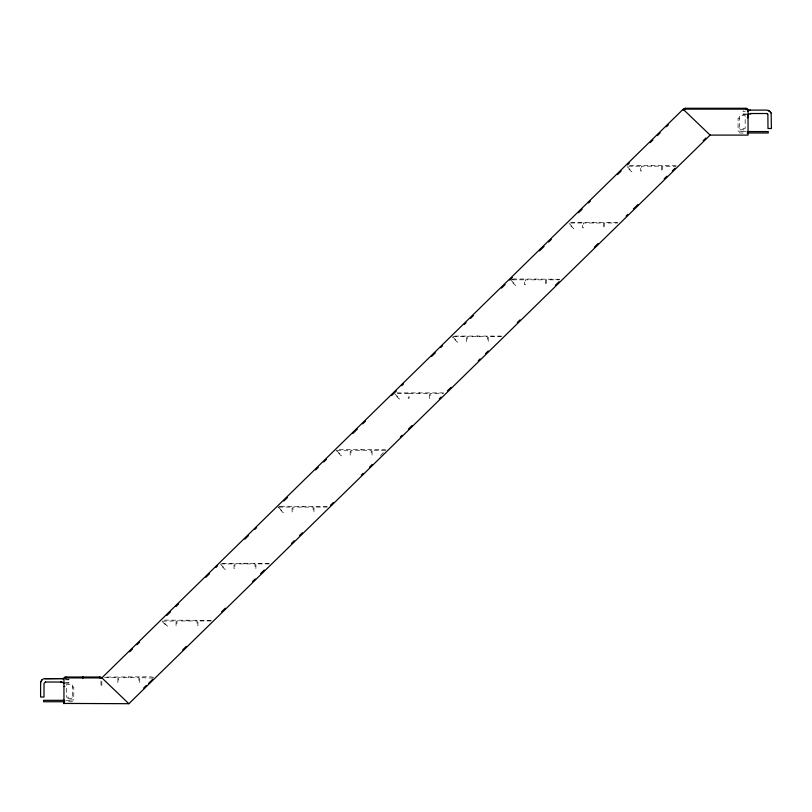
<?xml version="1.0" encoding="UTF-8"?>
<svg xmlns="http://www.w3.org/2000/svg" width="812" height="812" viewBox="0 0 812 812"><rect width="100%" height="100%" fill="white"/><g stroke="black" fill="none" stroke-linecap="round" stroke-linejoin="round"><path stroke-width="0.61" stroke-dasharray="4.06 3.04" d="M153.133 678.142L139.725 677.655L139.725 682.486L138.882 682.486L138.882 677.655L118.704 677.655L118.704 682.486L117.852 682.486L117.852 677.655L104.636 677.655M385.467 450.761L372.058 450.274L372.058 455.106L371.206 455.106L371.206 450.274L351.038 450.274L351.038 455.106L350.185 455.106L350.185 450.274L336.97 450.274M397.048 392.886L443.352 392.886M153.549 677.35L150.667 676.802L104.646 677.086M211.14 620.398L165.12 620.114L162.227 620.652M269.107 563.345L220.813 563.345M327.195 506.526L281.165 506.241M385.883 449.97L383 449.422L336.98 449.706M501.43 336.077L453.137 336.077M559.509 279.257L513.488 278.973M617.587 222.437L569.293 222.437M676.284 165.881L673.402 165.333L627.382 165.618M380.564 455.502L384.655 451.553M743.071 111.315L745.314 111.315M743.071 113.984L746.624 113.984M746.563 114.685L743.071 114.685L743.071 110.625M739.499 118.166L738.078 118.166L738.078 131.168L743.863 131.168L743.863 129.747L739.499 129.747L739.499 115.629L745.172 115.629L745.172 128.418L739.499 128.418M745.913 131.564L739.702 131.564L739.702 132.985L745.913 132.985M628.569 166.186L640.587 166.186L640.587 171.017L641.439 171.017L641.439 166.186L661.607 166.186L661.607 171.017L662.46 171.017L662.46 166.186L675.939 166.369M570.491 223.006L582.508 223.006L582.508 227.837L583.361 227.837L583.361 223.006L603.529 223.006L603.529 227.837L604.382 227.837L604.382 223.006L617.597 223.006M511.215 279.257L513.204 279.257M512.413 279.825L524.43 279.825L524.43 284.657L525.283 284.657L525.283 279.825L545.451 279.825L545.451 284.657L546.303 284.657L546.303 279.825L559.519 279.825M453.137 336.645L466.342 336.645L466.342 341.466L467.194 341.466L467.194 336.645L487.373 336.645L487.373 341.466L488.225 341.466L488.225 336.645L501.44 336.645M397.454 393.455L408.263 393.455L408.263 398.286L409.116 398.286L409.116 393.455L429.294 393.455L429.294 398.286L430.137 398.286L430.137 393.455L443.616 393.637M278.892 506.526L280.881 506.526M278.892 507.094L292.107 507.094L292.107 511.925L292.959 511.925L292.959 507.094L313.127 507.094L313.127 511.925L313.98 511.925L313.98 507.094L327.195 507.094M220.813 563.914L234.029 563.914L234.029 568.735L234.881 568.735L234.881 563.914L255.049 563.914L255.049 568.735L255.902 568.735L255.902 563.914L269.117 563.914M211.15 620.967L197.935 620.967L197.935 625.788L197.083 625.788L197.083 620.967L176.904 620.967L176.904 625.788L176.052 625.788L176.052 620.967L162.583 621.15L167.546 626.184L167.15 626.59L161.994 621.261M65.478 679.136L68.929 679.136L68.929 683.196L65.437 683.196M65.559 679.827L68.929 679.827M65.376 682.496L68.929 682.496M72.369 686.932L73.79 686.932L73.79 699.934L67.995 699.934L67.995 698.513L72.369 698.513L72.369 684.394L66.685 684.394L66.685 697.183L72.369 697.183M65.955 700.33L72.166 700.33L72.166 701.751L65.955 701.751M627.179 166.673L632.081 171.413L631.685 171.819L626.783 167.089M569.1 223.493L574.003 228.223L573.607 228.639L568.704 223.909M511.022 280.313L515.924 285.042L515.529 285.448L510.626 280.719M452.944 337.132L457.836 341.862L457.44 342.268L452.284 336.939M394.855 393.952L399.758 398.682L399.362 399.088L394.459 394.358M336.777 450.761L341.679 455.502L341.284 455.908L336.127 450.579M278.699 507.581L283.601 512.311L283.205 512.727L278.049 507.388M220.62 564.401L225.523 569.131L225.127 569.537L220.225 564.807M651.528 165.333L651.528 166.186M593.44 222.153L593.44 223.006M535.362 278.973L535.362 279.825M477.283 335.792L477.283 336.645M419.205 392.602L419.205 393.455M361.127 449.422L361.127 450.274M303.049 506.241L303.049 507.094M244.96 563.061L244.96 563.914M186.993 620.114L186.993 620.967M128.793 676.802L128.793 677.655M101.835 681.654L101.835 686.434L100.982 686.434L100.982 678.548"/><path stroke-width="1.22" d="M748.055 109.529L748.055 135.096L710.124 135.096L128.885 703.699L63.935 703.436M63.945 678.152L63.945 703.72M99.714 677.918L99.724 677.015M128.854 703.72L101.876 677.868L683.146 109.244L709.932 134.914M40.6 683.166L41.95 679.806L43.686 678.791L61.702 678.578L63.174 679.136M63.935 678.071L65.001 677.015L100.779 677.015L101.835 678.071M64.787 678.548L65.427 677.908L100.353 677.908L100.982 678.548M683.186 110.026L683.653 108.808L685.308 108.28L745.964 108.28L747.598 108.778L748.096 109.985M40.864 681.532L41.95 679.857M129.676 651.823L132.397 649.164M136.934 644.728L139.654 642.069M166.856 615.455L170.479 611.903M175.92 606.584L178.64 603.925M205.842 577.312L209.476 573.759M215.819 567.558L217.636 565.781M244.838 539.168L248.462 535.626M254.816 529.414L256.622 527.638M283.835 501.024L287.458 497.482M315.574 469.986L318.294 467.316M323.734 461.998L326.454 459.338M352.743 433.608L357.28 429.172M362.72 423.854L365.441 421.195M391.739 395.474L396.276 391.039M401.717 385.71L403.523 383.934M431.639 356.438L435.262 352.895M440.703 347.566L442.52 345.8M464.281 324.506L466.098 322.729M470.625 318.294L473.355 315.635M501.461 288.138L505.084 284.586M509.621 280.15L512.342 277.491M539.544 250.878L544.081 246.452M548.618 242.017L551.338 239.347M578.54 212.744L582.163 209.191M588.517 202.98L590.324 201.203M617.526 174.6L621.16 171.048M627.503 164.836L629.32 163.07M650.179 142.668L652.899 139.999M657.426 135.563L660.146 132.904M666.5 126.692L668.306 124.926M143.673 688.028L146.404 685.369M182.67 649.884L186.293 646.332M221.666 611.74L225.289 608.188M252.491 581.585L255.212 578.926M260.652 573.597L264.286 570.054M291.488 543.441L294.208 540.782M299.648 535.453L302.368 532.794M330.474 505.297L333.194 502.638M361.31 475.142L363.126 473.366M369.47 467.154L372.19 464.494M400.296 436.998L402.113 435.222M408.466 429.01L412.09 425.468M439.292 398.854L441.109 397.078M447.453 390.866L451.076 387.324M478.288 360.711L480.095 358.934M485.535 353.616L488.256 350.957M517.274 322.567L519.995 319.908M555.357 285.306L558.991 281.764M594.354 247.173L597.977 243.62M626.093 216.124L627.909 214.348M633.35 209.029L637.877 204.594M664.175 178.863L666.896 176.204M672.336 170.885L675.056 168.226M703.172 140.72L705.892 138.06M148.637 683.288L152.717 679.339M750.298 110.067L748.826 110.625M750.349 113.984L751.222 113.477M684.059 109.762L685.308 109.133L745.964 109.133L747.243 109.985M45.462 681.989L44.01 683.44L44.01 697.021L40.6 697.021L40.6 683.146M766.538 113.518L750.613 113.518L747.73 114.685M747.243 117.659L748.096 117.659L748.096 114.37M747.152 131.564L768.264 131.564L768.264 132.985L747.152 132.985M45.218 678.619L62.301 678.619M45.462 682.029L61.387 682.029L64.27 683.196M63.011 682.496L60.778 681.989M63.935 686.434L64.787 686.434M64.706 700.33L43.594 700.33L43.594 701.751L64.706 701.751M747.568 111.315L749.699 110.107L766.782 110.107L770.05 111.345M766.538 113.477L767.634 113.873M768.314 110.28L771.136 113.02M709.515 134.518L710.135 135.107M771.136 112.969L771.4 128.509L767.99 128.509L767.878 114.218M66.056 677.015L66.056 677.918M745.964 108.28L745.964 109.133M685.308 108.28L685.308 109.133M82.885 677.015L82.885 677.918L82.885 677.015"/></g></svg>
